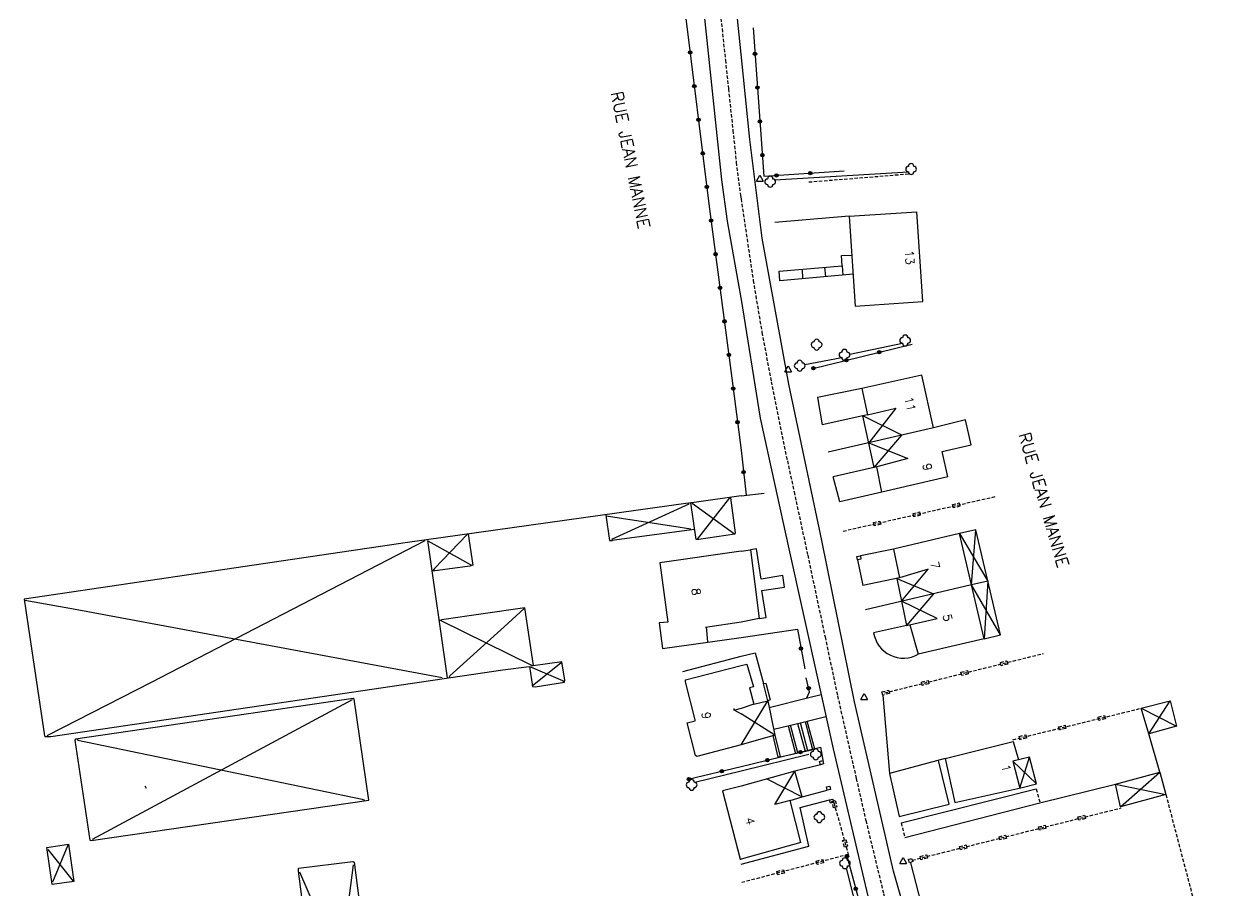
# Model space of a CAD drawing. Header units: millimetres. Extents: x 115992 to 117000, y 129000 to 130003.
# Drawn here: x 116394.3 to 116573, y 129534.2 to 129662.1 of the extents above; entities that cross this region are included whole.
import ezdxf
from ezdxf.enums import TextEntityAlignment as Align

# ---------------------------------------------------------------- set-up
doc = ezdxf.new("R2010")
doc.units = ezdxf.units.MM
doc.linetypes.add('DASHED', pattern=[0.75, 0.5, -0.25])
for name, color, linetype in [('W0001', 6, 'DASHED'), ('W0008', 7, 'CONTINUOUS'), ('W0100', 7, 'CONTINUOUS'), ('W0112', 1, 'DASHED'), ('W0300', 7, 'CONTINUOUS'), ('W0310', 3, 'CONTINUOUS'), ('W0322', 7, 'CONTINUOUS'), ('W0471', 7, 'CONTINUOUS'), ('W0989', 7, 'CONTINUOUS'), ('W0991', 7, 'CONTINUOUS')]:
    doc.layers.add(name, color=color, linetype=linetype)
doc.styles.get("Standard").update_dxf_attribs({"font": 'romans.shx', "width": 0.85})

msp = doc.modelspace()

# ---------------------------------------------------------------- linework, layer by layer
at = {"layer": 'W0001'}
for points in [[(116489.09, 129731.03), (116491.1, 129718.84), (116497.69, 129656.75), (116498.14, 129652.52), (116498.81, 129646.38), (116499.29, 129641.67), (116499.93, 129636.78), (116500, 129636.31)], [(116500, 129636.31), (116501.8, 129624.23), (116503.09, 129616.59), (116504.45, 129609.32), (116506.05, 129601.28), (116507.82, 129593.08), (116509.84, 129583.7), (116512.39, 129571.66), (116514.24, 129562.95), (116516.99, 129550.77), (116518.42, 129544.55), (116521.03, 129533.74), (116530.5, 129500)]]:
    msp.add_lwpolyline(points, dxfattribs=at)
at = {"layer": 'W0008'}
msp.add_lwpolyline([(116500, 129657.65), (116499.34, 129664.31), (116495.35, 129700.93), (116493.46, 129720.16, -0.38815), (116500, 129728.32)], format="xyb", dxfattribs=at)
for points in [[(116493.85, 129670), (116497.1, 129639.1), (116497.97, 129633.01), (116499.96, 129621.7), (116500, 129621.45)], [(116533.08, 129500), (116522.5, 129537.07), (116516.74, 129562.06), (116511.91, 129585.89), (116507.06, 129608.93), (116503.13, 129630.49), (116501.29, 129645.06), (116500, 129657.65)], [(116500, 129621.45), (116502.83, 129603.95), (116507.06, 129584.65), (116513.57, 129555.13), (116518.71, 129533.41), (116526.58, 129503.59), (116527.66, 129500)]]:
    msp.add_lwpolyline(points, dxfattribs=at)
at = {"layer": 'W0100'}
for points in [[(116515.96, 129633.72), (116525.94, 129634.37)], [(116526.81, 129621.13), (116525.94, 129634.37)], [(116515.96, 129633.72), (116505, 129632.82)], [(116515.96, 129633.72), (116516.83, 129620.48)], [(116516.52, 129625.19), (116505.73, 129624.22), (116505.64, 129625.64), (116514.91, 129626.41), (116514.82, 129627.93), (116516.33, 129628.01)], [(116509, 129625.92), (116509.07, 129624.52)], [(116512.49, 129624.83), (116512.35, 129626.2)], [(116514.91, 129626.41), (116515.01, 129625.05)], [(116516.83, 129620.48), (116526.81, 129621.13)], [(116526.67, 129610.28), (116517.84, 129608.3)], [(116528.41, 129602.51), (116526.67, 129610.28)], [(116517.84, 129608.3), (116518.66, 129604.41), (116517.99, 129604.26)], [(116518.66, 129604.41), (116522.85, 129605.4), (116518.85, 129600.31), (116524.61, 129597.98), (116520.04, 129596.75)], [(116519.65, 129596.66), (116517.99, 129604.26), (116511.99, 129602.93)], [(116519.65, 129596.66), (116523.72, 129601.44), (116517.99, 129604.26)], [(116533.94, 129599.98), (116533.09, 129603.69), (116528.41, 129602.51)], [(116528.41, 129602.51), (116512.85, 129598.94)], [(116529.65, 129599.03), (116533.94, 129599.98)], [(116530.53, 129595.3), (116529.65, 129599.03)], [(116520.79, 129593.03), (116520.04, 129596.75), (116513.61, 129595.27)], [(116530.53, 129595.3), (116520.79, 129593.03)], [(116500, 129592.45), (116503.39, 129592.87)], [(116492.2, 129591.4), (116450.79, 129585.58), (116394.26, 129577.21), (116394.51, 129575.57), (116397.27, 129557.08), (116397.35, 129556.97), (116398.18, 129556.97), (116435.2, 129562.41), (116464.85, 129566.8), (116468.76, 129567.29)], [(116492.28, 129591.22), (116480.89, 129586.03)], [(116492.63, 129591.44), (116492.16, 129591.33)], [(116492.79, 129591.42), (116492.6, 129591.42)], [(116498.43, 129592.18), (116499.16, 129586.99), (116499.11, 129586.81), (116493.8, 129586.05), (116493.4, 129586.05), (116492.62, 129591.42)], [(116500, 129592.45), (116492.76, 129591.45)], [(116492.79, 129591.37), (116499.02, 129586.88)], [(116498.32, 129592.18), (116493.52, 129586.08)], [(116480.07, 129589.61), (116480.59, 129585.87), (116481.02, 129585.86)], [(116480.09, 129589.53), (116490.09, 129588.01), (116492.6, 129587.62)], [(116493.14, 129587.52), (116480.95, 129585.86)], [(116535.88, 129571.37), (116538.26, 129571.94), (116534.64, 129587.47), (116532.21, 129586.91), (116536.4, 129579.9), (116534.02, 129579.33), (116534.64, 129587.47)], [(116453.38, 129585.82), (116413, 129564.92), (116397.67, 129557.11), (116397.58, 129556.93)], [(116453.73, 129585.86), (116456.65, 129565.64)], [(116453.8, 129585.85), (116460.25, 129582.23)], [(116459.74, 129586.81), (116460.43, 129582.23), (116459.97, 129582.11), (116454.47, 129581.34)], [(116459.6, 129586.77), (116454.78, 129581.73), (116454.48, 129581.35)], [(116532.21, 129586.91), (116522.48, 129584.6)], [(116534.02, 129579.33), (116532.21, 129586.91)], [(116500, 129584.32), (116488.04, 129582.61)], [(116500, 129584.32), (116501.42, 129584.52), (116502.67, 129574.39), (116500, 129573.85)], [(116522.48, 129584.6), (116523.39, 129580.38), (116517.95, 129579.24)], [(116488.04, 129582.61), (116489.19, 129573.82), (116487.94, 129573.72), (116488.42, 129569.94), (116500, 129571.57)], [(116522.99, 129580.29), (116528.41, 129578.02), (116524.43, 129573.34), (116519.56, 129572.25)], [(116522.99, 129580.29), (116524.43, 129573.34), (116528.94, 129574.37), (116523.69, 129576.91), (116527.59, 129581.67), (116523.39, 129580.38)], [(116534.02, 129579.33), (116518.37, 129575.67)], [(116538.26, 129571.94), (116534.02, 129579.33)], [(116535.88, 129571.37), (116534.02, 129579.33)], [(116536.4, 129579.9), (116535.88, 129571.37)], [(116394.37, 129577.09), (116401.54, 129575.79), (116432.69, 129569.99), (116455.93, 129565.67)], [(116469.38, 129567.44), (116468.13, 129575.97), (116455.8, 129574.18)], [(116468.01, 129575.85), (116465.04, 129573.15), (116457.02, 129565.92), (116456.89, 129565.64)], [(116455.45, 129574.14), (116455.87, 129574.14)], [(116455.74, 129574.07), (116469.11, 129567.5)], [(116500, 129573.85), (116494.76, 129573.04)], [(116495.12, 129570.91), (116494.92, 129573.15)], [(116524.9, 129573.45), (116526.15, 129569.09)], [(116500, 129571.57), (116508.32, 129572.81)], [(116535.88, 129571.37), (116526.15, 129569.09)], [(116468.79, 129567.29), (116469.22, 129564.33), (116469.64, 129564.3), (116473.94, 129565), (116473.99, 129565.26), (116473.59, 129567.97), (116469.33, 129567.39)], [(116473.49, 129567.84), (116469.2, 129564.4)], [(116468.95, 129567.24), (116473.66, 129565.24), (116473.91, 129565.08)], [(116469.36, 129567.41), (116468.98, 129567.41)], [(116500, 129555.74), (116493.5, 129554.01), (116493.28, 129554.14), (116492.05, 129558.99), (116493.23, 129559.28), (116493.24, 129559.41), (116491.81, 129565.03), (116491.82, 129565.3), (116493.33, 129565.71), (116500, 129567.45)], [(116500, 129567.45), (116500.84, 129567.64), (116501.85, 129564.31), (116501.27, 129564.12), (116501.9, 129561.71), (116500, 129561.09)], [(116503.93, 129562.24), (116503.3, 129564.79), (116503.67, 129564.85), (116504.32, 129562.36), (116503.93, 129562.24)], [(116442.63, 129562.39), (116404.27, 129541.75)], [(116504.14, 129561.22), (116510, 129562.72)], [(116500, 129561.09), (116499.11, 129560.85), (116498.91, 129560.92)], [(116498.95, 129561.1), (116498.95, 129560.92), (116500, 129560.31)], [(116501.9, 129561.71), (116503.93, 129562.24), (116505, 129557.17), (116500, 129555.74), (116503.93, 129562.24)], [(116559.04, 129561.13), (116563.31, 129562.21), (116564.26, 129558.49), (116560.15, 129557.35), (116559.04, 129561.13), (116564.26, 129558.49)], [(116560.15, 129557.35), (116563.31, 129562.21)], [(116505, 129557.17), (116500, 129560.31)], [(116504.82, 129558.02), (116510, 129559.29)], [(116505.78, 129553.98), (116510.89, 129555.1), (116509.77, 129559.24)], [(116508.35, 129558.89), (116509.46, 129554.79)], [(116509.85, 129554.87), (116508.76, 129558.99)], [(116509.46, 129559.16), (116510.52, 129555.02)], [(116505, 129557.17), (116505.78, 129553.98), (116505.5, 129553.9), (116504.75, 129557.1)], [(116506.96, 129558.55), (116508.04, 129554.47)], [(116508.4, 129554.55), (116507.32, 129558.64)], [(116555.99, 129546.58), (116561.78, 129551.71), (116560.15, 129557.35)], [(116402.07, 129556.59), (116402.18, 129556.42), (116444.13, 129547.71), (116444.47, 129547.57)], [(116530.11, 129553.7), (116540.17, 129556.22)], [(116540.17, 129556.22), (116540.95, 129553.52)], [(116530.11, 129553.7), (116521.88, 129551.49), (116523.31, 129545.18)], [(116530.11, 129553.7), (116531.54, 129547.23)], [(116541.3, 129549.39), (116543.58, 129549.97), (116542.55, 129553.92), (116540.09, 129553.3), (116541.15, 129549.36), (116542.55, 129553.92)], [(116509.04, 129548.05), (116507.95, 129551.87), (116500, 129549.65)], [(116507.23, 129547.53), (116505, 129546.91), (116507.95, 129551.87)], [(116543.58, 129549.97), (116540.09, 129553.3)], [(116555.23, 129549.94), (116561.78, 129551.71), (116562.67, 129548.39), (116555.99, 129546.58), (116555.23, 129549.94), (116562.67, 129548.39)], [(116503.81, 129550.71), (116509.04, 129548.05)], [(116412.04, 129549.7), (116412.26, 129549.35)], [(116500, 129549.65), (116497.25, 129548.94), (116499.88, 129538.84), (116500, 129538.84)], [(116531.54, 129547.23), (116541.3, 129549.39)], [(116507.23, 129547.53), (116509.04, 129548.05)], [(116508.83, 129541.34), (116507.23, 129547.53)], [(116400.69, 129540.93), (116398.42, 129535.47)], [(116508.83, 129541.34), (116500, 129538.84)], [(116397.73, 129540.3), (116401.48, 129535.63)], [(116442.8, 129538), (116441.85, 129530.81), (116438.7, 129508.34), (116438.55, 129508.19)], [(116434.87, 129536.97), (116441.2, 129522.27), (116446.35, 129509.84)]]:
    msp.add_lwpolyline(points, dxfattribs=at)
for points in [[(116404.12, 129541.6), (116445.11, 129547.55), (116442.95, 129562.46), (116442.76, 129562.56), (116401.8, 129556.57), (116401.74, 129556.44), (116403.96, 129541.66), (116404.12, 129541.6)], [(116398.37, 129535.16), (116397.59, 129540.58), (116400.81, 129541.05), (116401.59, 129535.58), (116398.38, 129535.14), (116398.37, 129535.16)], [(116438.4, 129508.73), (116434.71, 129537.11), (116434.73, 129537.52), (116442.73, 129538.53), (116442.91, 129538.44), (116446.74, 129508.93), (116438.6, 129507.9), (116438.4, 129508.73)]]:
    msp.add_lwpolyline(points, close=True, dxfattribs=at)
at = {"layer": 'W0112'}
for p, q in [((116531.22, 129591.2), (116532.19, 129591.42)), ((116531.33, 129590.71), (116531.22, 129591.2)), ((116532.19, 129591.42), (116532.3, 129590.93)), ((116525.37, 129589.87), (116526.34, 129590.09)), ((116525.48, 129589.38), (116525.37, 129589.87)), ((116526.45, 129589.6), (116525.48, 129589.38)), ((116526.34, 129590.09), (116526.45, 129589.6)), ((116532.3, 129590.93), (116531.33, 129590.71)), ((116519.52, 129588.54), (116520.49, 129588.76)), ((116519.63, 129588.05), (116519.52, 129588.54)), ((116520.6, 129588.27), (116519.63, 129588.05)), ((116520.49, 129588.76), (116520.6, 129588.27)), ((116517.1, 129583.54), (116517.6, 129583.61)), ((116517.17, 129583.04), (116517.1, 129583.54)), ((116517.67, 129583.11), (116517.17, 129583.04)), ((116517.6, 129583.61), (116517.67, 129583.11)), ((116538.26, 129567.89), (116539.23, 129568.13)), ((116538.38, 129567.41), (116538.26, 129567.89)), ((116539.23, 129568.13), (116539.35, 129567.65)), ((116532.44, 129566.44), (116533.41, 129566.69)), ((116532.56, 129565.96), (116532.44, 129566.44)), ((116533.53, 129566.2), (116532.56, 129565.96)), ((116533.41, 129566.69), (116533.53, 129566.2)), ((116539.35, 129567.65), (116538.38, 129567.41)), ((116526.62, 129565), (116527.59, 129565.24)), ((116526.74, 129564.51), (116526.62, 129565)), ((116527.71, 129564.75), (116526.74, 129564.51)), ((116527.59, 129565.24), (116527.71, 129564.75)), ((116520.79, 129563.55), (116521.77, 129563.79)), ((116520.92, 129563.07), (116520.79, 129563.55)), ((116521.89, 129563.31), (116520.92, 129563.07)), ((116521.77, 129563.79), (116521.89, 129563.31)), ((116552.67, 129559.82), (116553.64, 129560.06)), ((116552.79, 129559.34), (116552.67, 129559.82)), ((116553.76, 129559.57), (116552.79, 129559.34)), ((116553.64, 129560.06), (116553.76, 129559.57)), ((116541.02, 129556.97), (116541.99, 129557.2)), ((116541.99, 129557.2), (116542.11, 129556.72)), ((116546.84, 129558.39), (116547.81, 129558.63)), ((116546.96, 129557.91), (116546.84, 129558.39)), ((116547.93, 129558.15), (116546.96, 129557.91)), ((116547.81, 129558.63), (116547.93, 129558.15)), ((116541.13, 129556.48), (116541.02, 129556.97)), ((116542.11, 129556.72), (116541.13, 129556.48)), ((116511.57, 129553.28), (116512.05, 129553.41)), ((116511.7, 129552.8), (116511.57, 129553.28)), ((116512.18, 129552.93), (116511.7, 129552.8)), ((116512.05, 129553.41), (116512.18, 129552.93)), ((116512.61, 129549.53), (116513.1, 129549.64)), ((116512.72, 129549.04), (116512.61, 129549.53)), ((116513.21, 129549.15), (116512.72, 129549.04)), ((116513.1, 129549.64), (116513.21, 129549.15)), ((116513.07, 129547.61), (116513.56, 129547.73)), ((116513.19, 129547.13), (116513.07, 129547.61)), ((116513.68, 129547.24), (116513.19, 129547.13)), ((116513.4, 129547.39), (116513.88, 129547.52)), ((116513.66, 129546.43), (116513.4, 129547.39)), ((116513.56, 129547.73), (116513.68, 129547.24)), ((116514.14, 129546.56), (116513.66, 129546.43)), ((116513.88, 129547.52), (116514.14, 129546.56)), ((116549.7, 129545.09), (116550.67, 129545.33)), ((116549.83, 129544.6), (116549.7, 129545.09)), ((116550.8, 129544.85), (116549.83, 129544.6)), ((116550.67, 129545.33), (116550.8, 129544.85)), ((116543.88, 129543.63), (116544.85, 129543.87)), ((116544.01, 129543.15), (116543.88, 129543.63)), ((116544.98, 129543.39), (116544.01, 129543.15)), ((116544.85, 129543.87), (116544.98, 129543.39)), ((116514.98, 129541.6), (116515.47, 129541.74)), ((116515.25, 129540.64), (116514.98, 129541.6)), ((116515.47, 129541.74), (116515.73, 129540.77)), ((116532.24, 129540.72), (116533.21, 129540.96)), ((116533.21, 129540.96), (116533.33, 129540.48)), ((116538.06, 129542.17), (116539.03, 129542.42)), ((116538.18, 129541.69), (116538.06, 129542.17)), ((116539.15, 129541.93), (116538.18, 129541.69)), ((116539.03, 129542.42), (116539.15, 129541.93)), ((116515.73, 129540.77), (116515.25, 129540.64)), ((116526.42, 129539.26), (116527.39, 129539.5)), ((116526.54, 129538.78), (116526.42, 129539.26)), ((116527.39, 129539.5), (116527.51, 129539.02)), ((116532.36, 129540.23), (116532.24, 129540.72)), ((116533.33, 129540.48), (116532.36, 129540.23)), ((116511.1, 129538.57), (116512.06, 129538.82)), ((116511.22, 129538.08), (116511.1, 129538.57)), ((116512.19, 129538.34), (116511.22, 129538.08)), ((116512.06, 129538.82), (116512.19, 129538.34)), ((116524.68, 129538.8), (116525.15, 129538.98)), ((116524.86, 129538.33), (116524.68, 129538.8)), ((116525.33, 129538.51), (116524.86, 129538.33)), ((116525.15, 129538.98), (116525.33, 129538.51)), ((116527.51, 129539.02), (116526.54, 129538.78)), ((116505.3, 129537.04), (116506.26, 129537.29)), ((116505.42, 129536.55), (116505.3, 129537.04)), ((116506.39, 129536.81), (116505.42, 129536.55)), ((116506.26, 129537.29), (116506.39, 129536.81))]:
    msp.add_line(p, q, dxfattribs=at)
for points in [[(116510, 129638.79), (116524.82, 129639.99)], [(116515.05, 129587.27), (116537.61, 129592.39)], [(116521.17, 129563.39), (116544.63, 129569.22)], [(116540.11, 129556.49), (116559.04, 129561.13)], [(116543.55, 129549.23), (116544.1, 129547.18)], [(116562.67, 129548.39), (116572.98, 129509.07)], [(116513.71, 129547.18), (116515.81, 129539.55), (116500.04, 129535.39)], [(116525.25, 129538.71), (116556.07, 129546.42)], [(116523.61, 129544.23), (116524.16, 129542.08)]]:
    msp.add_lwpolyline(points, dxfattribs=at)
at = {"layer": 'W0300'}
for centre, start, end in [((116524.69, 129640.69), 90, 270), ((116525.09, 129641.09), 0, 180), ((116525.49, 129640.69), 270, 90), ((116503.9, 129638.82), 90, 270), ((116504.3, 129639.22), 0, 180), ((116504.7, 129638.82), 270, 90), ((116525.09, 129640.29), 180, 0), ((116504.3, 129638.42), 180, 0), ((116524.22, 129615.8), 0, 180), ((116510.75, 129614.78), 90, 270), ((116511.15, 129615.18), 0, 180), ((116511.15, 129614.38), 180, 0), ((116511.55, 129614.78), 270, 90), ((116523.82, 129615.4), 90, 270), ((116524.22, 129615), 180, 0), ((116524.62, 129615.4), 270, 90), ((116508.66, 129612.07), 0, 180), ((116514.86, 129613.28), 90, 270), ((116515.26, 129613.68), 0, 180), ((116515.26, 129612.88), 180, 0), ((116515.66, 129613.28), 270, 90), ((116508.26, 129611.67), 90, 270), ((116508.66, 129611.27), 180, 0), ((116509.06, 129611.67), 270, 90), ((116510.63, 129554.33), 90, 270), ((116511.03, 129554.73), 0, 180), ((116511.03, 129553.93), 180, 0), ((116511.43, 129554.33), 270, 90), ((116492.31, 129549.82), 90, 270), ((116492.71, 129550.22), 0, 180), ((116493.11, 129549.82), 270, 90), ((116492.71, 129549.42), 180, 0), ((116511.16, 129545.06), 90, 270), ((116511.56, 129545.46), 0, 180), ((116511.56, 129544.66), 180, 0), ((116511.96, 129545.06), 270, 90), ((116514.92, 129538.26), 90, 270), ((116515.32, 129538.66), 0, 180), ((116515.32, 129537.86), 180, 0), ((116515.72, 129538.26), 270, 90)]:
    msp.add_arc(centre, 0.4, start, end, dxfattribs=at)
at = {"layer": 'W0310'}
for points in [[(116505, 129639.09), (116524.69, 129640.29)], [(116516.05, 129613.36), (116523.82, 129615)], [(116509.43, 129611.83), (116514.86, 129612.88)], [(116511.26, 129606.96), (116511.99, 129602.93)], [(116500, 129551.89), (116510, 129554.37)], [(116493.2, 129550.21), (116500, 129551.89)], [(116524.61, 129501.76), (116515.58, 129537.55)]]:
    msp.add_lwpolyline(points, dxfattribs=at)
at = {"layer": 'W0322'}
for points in [[(116491.68, 129664.46), (116495.37, 129634.75), (116498.51, 129610.95), (116500, 129599.21)], [(116501.79, 129661.52), (116503.37, 129639.62), (116515.21, 129640.45)], [(116510.38, 129611.23), (116525.26, 129614.83)], [(116500, 129599.21), (116500.78, 129592.58)], [(116508.32, 129572.81), (116509.39, 129566.93)], [(116509.72, 129562.67), (116510.11, 129563.54), (116509.63, 129565.61)], [(116500, 129552.51), (116511.7, 129555.39), (116512.09, 129553.46)], [(116492.18, 129550.65), (116500, 129552.51)], [(116515.56, 129539.57), (116526.02, 129500.68)], [(116524.98, 129538.33), (116534.87, 129500.02)]]:
    msp.add_lwpolyline(points, dxfattribs=at)
for centre, radius in [((116492.5, 129657.9), 0.25), ((116492.5, 129657.9), 0.15), ((116502.06, 129657.7), 0.25), ((116502.06, 129657.7), 0.15), ((116493.11, 129652.93), 0.25), ((116493.11, 129652.93), 0.15), ((116502.42, 129652.72), 0.25), ((116502.42, 129652.72), 0.15), ((116493.73, 129647.97), 0.25), ((116493.73, 129647.97), 0.15), ((116502.78, 129647.73), 0.25), ((116502.78, 129647.73), 0.15), ((116494.35, 129643.01), 0.25), ((116494.35, 129643.01), 0.15), ((116503.15, 129642.74), 0.25), ((116503.15, 129642.74), 0.15), ((116505.23, 129639.75), 0.25), ((116505.23, 129639.75), 0.15), ((116510.22, 129640.1), 0.25), ((116510.22, 129640.1), 0.15), ((116494.96, 129638.05), 0.25), ((116494.96, 129638.05), 0.15), ((116495.59, 129633.09), 0.25), ((116495.59, 129633.09), 0.15), ((116496.25, 129628.13), 0.25), ((116496.25, 129628.13), 0.15), ((116496.9, 129623.17), 0.25), ((116496.9, 129623.17), 0.15), ((116497.56, 129618.22), 0.25), ((116497.56, 129618.22), 0.15), ((116498.21, 129613.26), 0.25), ((116498.21, 129613.26), 0.15), ((116515.54, 129612.48), 0.25), ((116515.54, 129612.48), 0.15), ((116520.4, 129613.66), 0.25), ((116520.4, 129613.66), 0.15), ((116510.68, 129611.3), 0.25), ((116510.68, 129611.3), 0.15), ((116498.85, 129608.3), 0.25), ((116498.85, 129608.3), 0.15), ((116499.48, 129603.34), 0.25), ((116499.48, 129603.34), 0.15), ((116500.38, 129595.98), 0.25), ((116500.38, 129595.98), 0.15), ((116508.84, 129569.95), 0.25), ((116508.84, 129569.95), 0.15), ((116509.98, 129564.07), 0.25), ((116509.98, 129564.07), 0.15), ((116503.9, 129553.47), 0.25), ((116503.9, 129553.47), 0.15), ((116508.76, 129554.66), 0.25), ((116508.76, 129554.66), 0.15), ((116497.18, 129551.84), 0.25), ((116497.18, 129551.84), 0.15), ((116492.31, 129550.68), 0.25), ((116492.31, 129550.68), 0.15), ((116515.63, 129539.31), 0.25), ((116515.63, 129539.31), 0.15), ((116516.93, 129534.48), 0.25), ((116516.93, 129534.48), 0.15)]:
    msp.add_circle(centre, radius, dxfattribs=at)
at = {"layer": 'W0471'}
for p, q in [((116502.28, 129638.93), (116502.78, 129639.8)), ((116502.78, 129639.8), (116503.28, 129638.93)), ((116502.28, 129638.93), (116503.28, 129638.93)), ((116506.47, 129610.79), (116506.97, 129611.66)), ((116506.47, 129610.79), (116507.47, 129610.79)), ((116506.97, 129611.66), (116507.47, 129610.79)), ((116517.65, 129562.44), (116518.15, 129563.31)), ((116517.65, 129562.44), (116518.65, 129562.44)), ((116518.15, 129563.31), (116518.65, 129562.44)), ((116523.43, 129538.24), (116523.93, 129539.1)), ((116523.43, 129538.24), (116524.43, 129538.24)), ((116523.93, 129539.1), (116524.43, 129538.24))]:
    msp.add_line(p, q, dxfattribs=at)
at = {"layer": 'W0989'}
for points in [[(116517.84, 129608.3), (116511.26, 129606.96)], [(116520.79, 129593.03), (116514.56, 129591.6), (116513.61, 129595.27)], [(116502.67, 129574.39), (116503.69, 129574.54), (116503.06, 129578.49), (116506.39, 129579.02), (116506.15, 129580.71), (116502.96, 129580.18), (116502.29, 129584.67), (116501.42, 129584.52)], [(116522.48, 129584.6), (116517.6, 129583.61)], [(116517.17, 129583.04), (116517.95, 129579.24)], [(116491.4, 129566.54), (116500, 129568.8)], [(116500, 129568.8), (116502.09, 129569.33), (116503.3, 129564.79)], [(116510, 129562.72), (116511.81, 129563.14)], [(116520.92, 129563.07), (116521.88, 129551.49)], [(116509.77, 129559.24), (116512.52, 129559.9)], [(116523.31, 129545.18), (116530.7, 129546.97), (116529.14, 129553.44)], [(116511.7, 129552.8), (116507.95, 129551.87)], [(116524.16, 129542.08), (116544.1, 129547.18), (116555.23, 129549.94)], [(116509.04, 129548.05), (116512.72, 129549.04)], [(116523.61, 129544.23), (116543.55, 129549.23)], [(116500, 129538.14), (116510, 129540.77), (116508.73, 129546.5), (116513.07, 129547.61)]]:
    msp.add_lwpolyline(points, dxfattribs=at)
msp.add_lwpolyline([(116519.56, 129572.25, 0.518238), (116526.15, 129569.09, 0.186105)], format="xyb", dxfattribs=at)

# ---------------------------------------------------------------- texts
for rotation, p in [(281.3836, (116483.68, 129642.03)), (286.3598, (116544.65, 129591.88))]:
    msp.add_text('RUE JEAN MANNE', height=1.75, rotation=rotation, dxfattribs=at).set_placement(p, align=Align.MIDDLE)
at = {"layer": 'W0991'}
for s, rotation, p in [('13', 273.7646, (116524.88, 129627.65)), ('11', 282.6392, (116524.93, 129606.02)), ('9', 283.1479, (116527.5, 129596.72)), ('7', 283.3854, (116528.63, 129582.24)), ('8', 276.9716, (116493.38, 129578.32)), ('5', 283.2045, (116530.46, 129574.5)), ('1', 282.4837, (116539.12, 129552.3)), ('4', 284.4999, (116501.35, 129544.48))]:
    msp.add_text(s, height=1.25, rotation=rotation, dxfattribs=at).set_placement(p, align=Align.MIDDLE)
msp.add_text('9', height=1.25, rotation=276.9716, dxfattribs=at).set_placement((116494.18, 129560.51))

doc.saveas('drawing.dxf')
